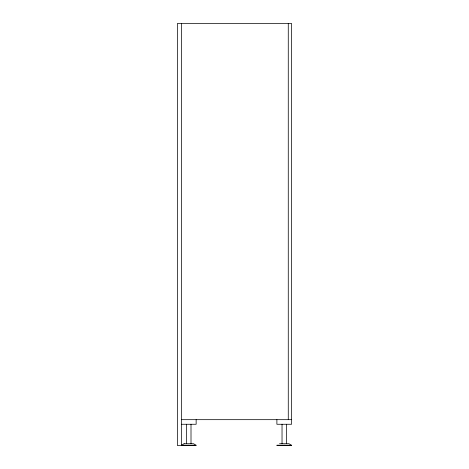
<?xml version="1.0" encoding="UTF-8"?>
<svg xmlns="http://www.w3.org/2000/svg" width="469" height="469" viewBox="0 0 469 469"><rect width="100%" height="100%" fill="white"/><g stroke="black" fill="none" stroke-linecap="round" stroke-linejoin="round"><path stroke-width="0.7" d="M181.462 419.673L291.577 419.673M181.462 424.263L196.142 424.263L196.142 419.673M279.536 443.715L288.933 443.715L291.577 445.198L276.892 445.198M196.142 445.55L177.423 445.55L177.423 23.45L291.577 23.45L291.577 424.263L276.892 424.263L276.892 419.673M276.892 445.55L291.577 445.55M288.271 23.45L288.271 419.673M286.436 424.263L286.436 443.715M284.232 445.198L284.232 445.55M282.033 424.263L282.033 443.715M191.006 424.263L191.006 443.715M188.802 445.198L188.802 445.55M186.603 424.263L186.603 443.715M181.462 23.45L181.462 445.55M184.106 443.715L181.462 445.198L196.142 445.198L193.498 443.715L184.106 443.715"/></g></svg>
